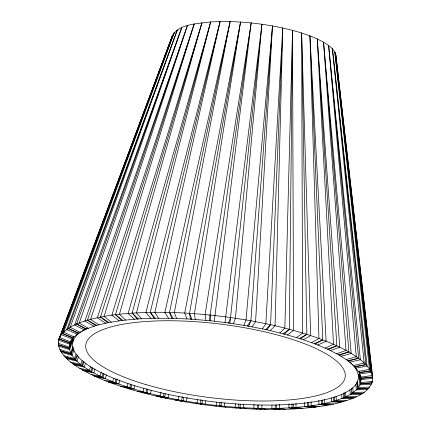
<?xml version="1.0" encoding="UTF-8"?>
<svg xmlns="http://www.w3.org/2000/svg" width="431" height="431" viewBox="0 0 431 431"><rect width="100%" height="100%" fill="white"/><g stroke="black" fill="none" stroke-linecap="round" stroke-linejoin="round"><path stroke-width="0.65" d="M279.52 404.256L279.482 408.292L285.074 409.267M288.959 403.858L288.921 407.898L294.513 408.874M262.334 328.907L265.857 323.729L282.747 27.983L270.576 324.667L265.685 329.543L284.444 334.09L289.336 329.219L292.514 30.353C265.852 23.549 238.149 20.419 210.646 21.949C197.953 23.867 180.33 23.306 172.513 35.39L58.934 338.89C56.095 349.299 64.957 357.73 72.376 363.532C83.377 371.366 95.72 376.969 108.235 381.914C144.466 395.313 182.679 402.581 220.995 406.767C257.399 410.193 294.411 411.255 330.539 404.741C341.729 402.333 352.973 399.359 362.832 393.352C368.284 389.602 373.23 384.075 372.696 377.023L335.932 55.249C334.531 48.989 328.584 45.368 323.53 42.179C313.806 36.797 303.198 33.289 292.514 30.353L284.843 328.126L279.951 333.001M257.399 405.021L257.232 408.383L276.47 408.453L280.732 409.45L275.14 408.475L275.215 405.108M276.47 408.453L276.546 405.086M282.747 27.983L275.07 325.761L270.178 330.636M261.962 405.038L261.843 408.399L266.105 409.396M271.983 405.075L271.864 408.437L276.126 409.434M257.232 408.383L261.493 409.38L258.632 408.416L258.794 405.059M201.018 399.542L200.431 404.267L201.929 403.75L202.381 400.415M205.361 404.865L205.802 400.803M216.071 406.169L216.518 402.107M221.464 402.031L220.995 406.767L219.573 405.894L219.934 402.549M243.914 325.394L246.009 319.964L272.484 25.935L255.594 321.682L252.07 326.86M243.612 404.375L243.402 407.731L246.268 408.696M254.085 404.17L253.832 408.2L256.698 409.164M224.998 322.539L261.908 24.249L230.569 317.502L228.468 322.932L248.779 326.175L250.874 320.739L272.484 25.935M219.573 405.894L240.045 407.607L241.468 408.48L238.602 407.516L238.866 404.159M240.045 407.607L240.304 404.256M261.908 24.249L235.434 318.277L233.333 323.708M224.788 402.953L224.481 406.304L225.903 407.176M235.45 403.847L235.143 407.198L236.565 408.071M172.384 36.613L172.513 35.39L59.726 337.581L70.458 341.799M214.288 321.235L251.198 22.945L209.358 320.637L229.928 323.137L230.569 317.502C192.468 312.4 153.727 310.282 115.443 314.657C102.233 316.467 89.034 318.956 76.616 323.967C69.574 327.291 62.172 331.396 58.934 338.89L69.666 343.114L72.974 337.635L62.242 333.416L174.237 32.54L63.659 332.22L74.062 336.81M187.092 397.296L186.483 401.288L184.991 401.8M197.565 399.645L197.059 402.974L195.566 403.491M186.995 318.951L184.732 313.068L240.536 22.056L194.435 313.698L195.254 319.484M251.198 22.945L205.097 314.587L205.916 320.378M183.595 397.447L183.046 400.765L180.126 401.024L181.618 400.507L182.281 396.525M210.005 315.002L210.824 320.788L190.351 319.075L189.532 313.283L240.536 22.056M168.661 394.467L168.063 397.775L165.143 398.039M178.924 396.515L178.326 399.823L175.406 400.087M168.553 318.283L164.895 312.367L230.106 21.588L174.302 312.599L176.565 318.482M165.359 393.837L164.712 397.14L160.424 397.096L163.344 396.838L163.99 393.535M189.532 313.283L191.795 319.166L171.764 318.267L169.507 312.383L230.106 21.588M151.141 390.389L150.446 393.681L146.157 393.638M161.049 392.102L160.219 396.046L155.93 396.008M150.915 318.39L145.926 312.497L220.085 21.55L154.874 312.335L158.533 318.245M147.978 389.656L147.246 392.932L141.664 392.549L145.953 392.593L146.836 388.654M134.72 385.788L133.939 389.064L128.357 388.681M143.83 388.439L143.054 391.714L137.473 391.332M169.507 312.383L173.165 318.299L153.926 318.229L150.268 312.313L220.085 21.55M131.762 384.958L130.938 388.223L124.166 387.458L129.747 387.846L130.733 383.929M134.37 319.263L128.142 313.456L210.646 21.949L136.487 312.895L141.476 318.784M119.856 380.099L118.821 384.005L112.049 383.245M127.98 383.638L127.118 386.893L120.351 386.133M150.268 312.313L155.257 318.207L137.133 318.967L132.145 313.078L210.646 21.949M117.151 379.194L116.074 383.084L108.235 381.914L115.007 382.68L116.084 378.79M119.215 320.89L111.855 315.223L201.945 22.768L119.446 314.28L125.674 320.082M106.473 374.717L105.353 378.596L97.514 377.427M113.633 378.44L112.696 381.672L104.857 380.503M132.145 313.078L138.373 318.886L121.677 320.465L115.443 314.657L201.945 22.768M104.07 373.747L102.907 377.61L94.136 376.01L101.975 377.179L103.138 373.316M105.697 323.245L97.341 317.776L194.144 24.001L104.049 316.456L111.408 322.124M94.965 369.071L93.764 372.923L84.993 371.323M101.226 372.282L100.024 376.134L91.253 374.534M115.443 314.657L122.803 320.325L107.82 322.69L100.461 317.027L194.144 24.001M102.907 377.61L90.887 371.447L92.121 367.605M90.887 371.447L82.116 369.846L91.658 371.894L92.897 368.047M94.055 326.283L84.848 321.063L187.361 25.628L90.564 319.398L98.914 324.872M85.521 363.258L84.255 367.088L74.708 365.046M90.596 366.544L89.325 370.38L79.783 368.333M100.461 317.027L108.817 322.496L95.801 325.615L87.445 320.147L187.361 25.628M91.658 371.894L81.922 365.574L83.436 361.119M81.922 365.574L72.376 363.532L82.526 366.027L84.04 361.566M84.481 329.957L74.595 325.028L181.726 27.616L79.212 323.051L88.414 328.271M78.528 356.744L76.982 361.189L66.832 358.694M82.1 360.693L80.78 364.502L70.63 362.008M87.445 320.147L96.646 325.373L85.823 329.187L76.616 323.967L181.726 27.616M82.526 366.027L75.236 359.664L76.362 356.491M75.236 359.664L65.086 357.17L75.662 360.117L77.461 355.036M77.149 334.203L66.746 329.613L177.324 29.933L70.194 327.35L80.085 332.274M73.9 350.263L72.079 355.327L61.498 352.38M76.125 354.174L74.536 358.608L63.955 355.661M76.616 323.967L86.507 328.891L78.059 333.341L68.168 328.411L177.324 29.933M75.662 360.117L70.948 353.819L71.638 351.922M72.101 350.656L72.796 348.76M71.422 353.625L73.496 347.936M73.572 338.879L69.623 349.6L58.799 346.212M73.017 346.486L70.695 352.79L59.877 349.401M70.948 353.819L60.367 350.872L71.19 354.26L69.127 348.135L73.108 337.419M69.644 347.3L73.394 337.214M60.663 335.253L58.783 340.296L69.655 344.11L71.067 340.328M61.132 333.993L63.249 328.325M63.718 327.064L65.835 321.397M66.773 318.875L68.416 314.468M69.359 311.947L71.002 307.535M71.945 305.019L73.588 300.606M74.525 298.085L76.174 293.678M77.111 291.157L78.754 286.75M79.697 284.228L81.578 279.186M82.283 277.3L172.513 35.39M174.237 32.54L61.45 334.731L72.176 338.949L72.887 337.058M58.928 342.079L58.454 343.34L69.326 347.16L73.087 337.08M351.303 388.315L351.825 393.675L357.752 388.67L368.758 388.347L357.423 389.048L360.731 383.568L372.066 382.873L371.915 381.537M270.576 324.667L250.874 320.739L247.351 325.917L267.053 329.844L270.576 324.667C297.53 330.889 324.516 338.54 348.884 351.917C358.581 358.042 370.003 364.992 372.696 377.023L361.27 378.547L359.206 372.422L370.633 370.897L334.855 52.059L369.502 369.389L358.317 371.355M289.336 329.219L283.151 333.75L300.649 338.841L306.834 334.305L301.63 33.004L302.643 333.088L296.458 337.618M287.342 334.968L293.527 330.437L292.514 30.353M306.834 334.305L299.459 338.459L315.39 344.003L322.765 339.849L309.927 35.892L318.951 338.524L311.575 342.677M303.279 339.79L310.649 335.636L301.63 33.004M343.491 393.099L343.89 397.791L352.337 393.341L362.832 393.352L351.825 393.675M322.765 339.849L314.323 343.599L328.422 349.503L336.864 345.754L317.27 38.968L333.486 344.342L325.044 348.086M317.701 345.01L326.143 341.266L309.927 35.892M336.864 345.754L327.49 349.072L339.509 355.236L348.884 351.917L323.53 42.179L346.007 350.441L336.633 353.759M330.372 350.548L339.747 347.23L317.27 38.968M333.475 397.285L333.75 401.315L344.574 397.495L354.384 397.802L343.89 397.791M348.884 351.917L338.739 354.788L348.474 361.108L358.624 358.236L328.605 45.465L356.292 356.723L346.141 359.594M341.072 356.302L351.217 353.431L323.53 42.179M321.381 400.157L321.58 404.186L334.596 401.067L343.555 401.622L333.75 401.315M358.624 358.236L347.871 360.655L355.16 367.018L365.914 364.599L332.398 48.778L364.168 363.074L353.415 365.493M349.616 362.18L360.37 359.761L328.605 45.465M365.914 364.599L354.735 366.565L359.449 372.863L370.633 370.897M355.861 368.074L367.045 366.108L332.398 48.778M307.481 402.328L307.594 406.358L322.577 403.992L330.539 404.741L321.58 404.186M360.774 377.082L372.201 375.557M372.696 377.023L361.221 378.122L360.591 383.973L372.066 382.873M372.546 378.423L361.07 379.522L360.623 375.746M372.217 381.473L360.742 382.572L359.529 371.867M292.008 403.761L292.024 407.796L308.72 406.217L315.557 407.112L307.594 406.358M371.274 384.183L359.939 384.883L358.77 374.178M369.55 387.038L358.215 387.733L357.488 381.042M275.14 408.475L293.263 407.715L298.855 408.69L292.024 407.796M367.341 389.549L356.335 389.872L355.79 384.522M364.254 392.156L353.248 392.479L352.768 387.798M360.806 394.419L350.311 394.408L349.886 389.721M356.405 396.735L345.91 396.725L345.49 392.038M351.788 398.718L341.982 398.411L341.675 394.387M346.152 400.706L336.342 400.399L336.035 396.375M238.602 407.516L258.632 408.416M340.436 402.365L331.477 401.811L331.24 397.786M333.659 403.992L324.699 403.438L324.462 399.408M326.951 405.307L318.988 404.558L318.832 400.523M319.145 406.541L311.182 405.792L311.026 401.757M200.469 403.545L221.038 406.045M311.554 407.489L304.722 406.6L304.658 402.559M302.858 408.313L296.027 407.419L295.962 403.384M230.569 317.502L250.874 320.739M181.618 400.507L201.929 403.75M163.344 396.838L183.046 400.765M145.953 392.593L164.712 397.14M129.747 387.846L147.246 392.932M69.127 348.135L58.304 344.741L69.175 348.56L69.806 342.71L58.934 338.89M115.007 382.68L130.938 388.223M101.975 377.179L116.074 383.084M68.168 328.411L78.571 333.007L72.64 338.012L62.242 333.416M335.932 55.249L372.314 376.419M334.855 52.059L371.123 372.362L359.702 373.892L359.476 371.883M359.389 373.268L360.515 383.304M357.256 383.989L357.541 386.666M356.712 382.356L356.927 384.36M357.067 385.702L357.423 389.048M352.208 392L352.337 393.341M344.18 392.803L344.574 397.495M334.321 397.037L334.596 401.067M322.377 399.963L322.577 403.992M308.607 402.188L308.72 406.217M293.252 404.353L293.263 407.715M350.462 362.584A143.879 40.864 7 0 1 206.465 400.927A143.879 40.864 7 0 1 87.536 328.147M145.91 384.581A130.679 37.114 7 0 0 345.166 377.082A130.679 37.114 7 0 0 155.424 320.982A130.679 37.114 7 0 0 145.91 384.581"/></g></svg>
